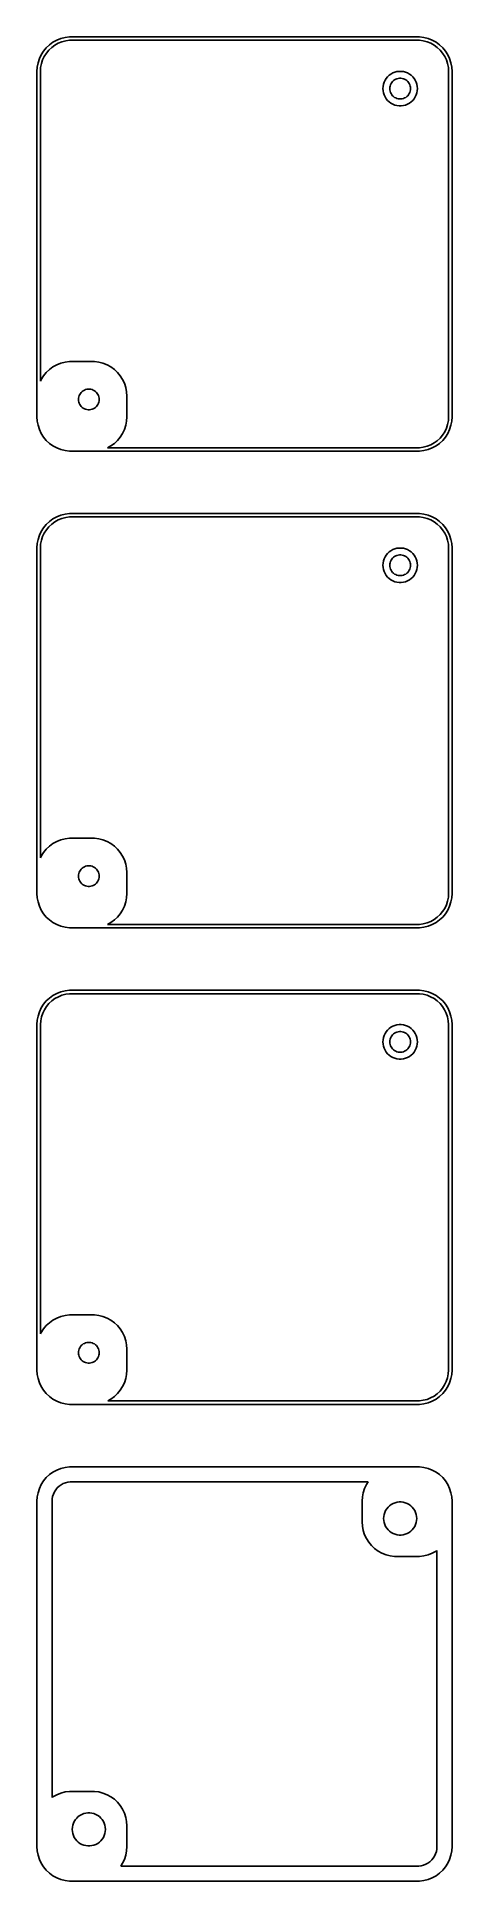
# Model space of a CAD drawing. Header units: metres. Extents: x -30 to 30, y 246 to 513.
import ezdxf

# ---------------------------------------------------------------- set-up
doc = ezdxf.new("R2010")
doc.units = ezdxf.units.M

msp = doc.modelspace()

# ---------------------------------------------------------------- linework, layer by layer
for p, q in [((-26.5451, 512.755), (-27.1289, 512.524)), ((-25.9369, 512.911), (-26.5451, 512.755)), ((-25.3139, 512.99), (-25.9369, 512.911)), ((25.3139, 512.99), (-25.3139, 512.99)), ((25.9369, 512.911), (25.3139, 512.99)), ((26.5451, 512.755), (25.9369, 512.911)), ((27.1289, 512.524), (26.5451, 512.755)), ((-29.3815, 510.409), (-29.6489, 509.841)), ((-29.0451, 510.939), (-29.3815, 510.409)), ((-29.184, 509.657), (-28.9434, 510.168)), ((-28.6448, 511.423), (-29.0451, 510.939)), ((-28.9434, 510.168), (-28.6406, 510.645)), ((-28.1871, 511.853), (-28.6448, 511.423)), ((-28.6406, 510.645), (-28.2803, 511.08)), ((-28.2803, 511.08), (-27.8684, 511.467)), ((-27.6791, 512.222), (-28.1871, 511.853)), ((-27.8684, 511.467), (-27.4112, 511.799)), ((-27.1289, 512.524), (-27.6791, 512.222)), ((-27.4112, 511.799), (-26.916, 512.072)), ((-26.916, 512.072), (-26.3906, 512.28)), ((-26.3906, 512.28), (-25.8432, 512.42)), ((-25.8432, 512.42), (-25.2825, 512.491)), ((-25.2825, 512.491), (25.2825, 512.491)), ((25.2825, 512.491), (25.8432, 512.42)), ((25.8432, 512.42), (26.3906, 512.28)), ((26.3906, 512.28), (26.916, 512.072)), ((26.916, 512.072), (27.4112, 511.799)), ((27.6791, 512.222), (27.1289, 512.524)), ((27.4112, 511.799), (27.8684, 511.467)), ((28.1871, 511.853), (27.6791, 512.222)), ((27.8684, 511.467), (28.2803, 511.08)), ((28.6448, 511.423), (28.1871, 511.853)), ((28.2803, 511.08), (28.6406, 510.645)), ((28.6406, 510.645), (28.9434, 510.168)), ((29.0451, 510.939), (28.6448, 511.423)), ((28.9434, 510.168), (29.184, 509.657)), ((29.3815, 510.409), (29.0451, 510.939)), ((29.6489, 509.841), (29.3815, 510.409)), ((-29.9606, 508.627), (-30, 508)), ((-30, 508), (-30, 458)), ((-29.8429, 509.243), (-29.9606, 508.627)), ((-29.6489, 509.841), (-29.8429, 509.243)), ((-29.5, 508), (-29.4645, 508.564)), ((-29.5, 463.157), (-29.5, 508)), ((-29.4645, 508.564), (-29.3586, 509.119)), ((-29.3586, 509.119), (-29.184, 509.657)), ((20.9064, 507.426), (20.6776, 507.211)), ((21.1604, 507.611), (20.9064, 507.426)), ((21.4355, 507.762), (21.1604, 507.611)), ((21.7274, 507.878), (21.4355, 507.762)), ((22.0315, 507.956), (21.7274, 507.878)), ((22.343, 507.995), (22.0315, 507.956)), ((22.657, 507.995), (22.343, 507.995)), ((22.9684, 507.956), (22.657, 507.995)), ((23.2725, 507.878), (22.9684, 507.956)), ((23.5644, 507.762), (23.2725, 507.878)), ((23.8396, 507.611), (23.5644, 507.762)), ((24.0936, 507.426), (23.8396, 507.611)), ((24.3224, 507.211), (24.0936, 507.426)), ((29.184, 509.657), (29.3586, 509.119)), ((29.3586, 509.119), (29.4645, 508.564)), ((29.4645, 508.564), (29.5, 508)), ((29.5, 508), (29.5, 458)), ((29.8429, 509.243), (29.6489, 509.841)), ((29.9606, 508.627), (29.8429, 509.243)), ((30, 508), (29.9606, 508.627)), ((30, 458), (30, 508)), ((20.0197, 505.813), (20, 505.5)), ((20, 505.5), (20.0197, 505.187)), ((20.0785, 506.122), (20.0197, 505.813)), ((20.0197, 505.187), (20.0785, 504.878)), ((20.1756, 506.42), (20.0785, 506.122)), ((20.0785, 504.878), (20.1756, 504.58)), ((20.3092, 506.704), (20.1756, 506.42)), ((20.4774, 506.969), (20.3092, 506.704)), ((20.6776, 507.211), (20.4774, 506.969)), ((21, 505.5), (21.0118, 505.688)), ((21.0118, 505.312), (21, 505.5)), ((21.0118, 505.688), (21.0471, 505.873)), ((21.0471, 505.127), (21.0118, 505.312)), ((21.0471, 505.873), (21.1053, 506.052)), ((21.1053, 504.948), (21.0471, 505.127)), ((21.1053, 506.052), (21.1855, 506.223)), ((21.1855, 504.777), (21.1053, 504.948)), ((21.1855, 506.223), (21.2865, 506.382)), ((21.2865, 504.618), (21.1855, 504.777)), ((21.2865, 506.382), (21.4065, 506.527)), ((21.4065, 504.473), (21.2865, 504.618)), ((21.4065, 506.527), (21.5439, 506.656)), ((21.5439, 506.656), (21.6963, 506.766)), ((21.6963, 506.766), (21.8613, 506.857)), ((21.8613, 506.857), (22.0365, 506.927)), ((22.0365, 506.927), (22.2189, 506.973)), ((22.2189, 506.973), (22.4058, 506.997)), ((22.4058, 506.997), (22.5942, 506.997)), ((22.5942, 506.997), (22.7811, 506.973)), ((22.7811, 506.973), (22.9635, 506.927)), ((22.9635, 506.927), (23.1387, 506.857)), ((23.1387, 506.857), (23.3037, 506.766)), ((23.3037, 506.766), (23.4561, 506.656)), ((23.4561, 506.656), (23.5934, 506.527)), ((23.5934, 506.527), (23.7135, 506.382)), ((23.7135, 504.618), (23.5934, 504.473)), ((23.7135, 506.382), (23.8145, 506.223)), ((23.8145, 504.777), (23.7135, 504.618)), ((23.8145, 506.223), (23.8947, 506.052)), ((23.8947, 504.948), (23.8145, 504.777)), ((23.8947, 506.052), (23.9529, 505.873)), ((23.9529, 505.127), (23.8947, 504.948)), ((23.9529, 505.873), (23.9882, 505.688)), ((23.9882, 505.312), (23.9529, 505.127)), ((23.9882, 505.688), (24, 505.5)), ((24, 505.5), (23.9882, 505.312)), ((24.5225, 506.969), (24.3224, 507.211)), ((24.6908, 506.704), (24.5225, 506.969)), ((24.8244, 506.42), (24.6908, 506.704)), ((24.9214, 506.122), (24.8244, 506.42)), ((24.8244, 504.58), (24.9214, 504.878)), ((24.9803, 505.813), (24.9214, 506.122)), ((24.9214, 504.878), (24.9803, 505.187)), ((25, 505.5), (24.9803, 505.813)), ((24.9803, 505.187), (25, 505.5)), ((20.1756, 504.58), (20.3092, 504.296)), ((20.3092, 504.296), (20.4774, 504.031)), ((20.4774, 504.031), (20.6776, 503.789)), ((20.6776, 503.789), (20.9064, 503.574)), ((20.9064, 503.574), (21.1604, 503.389)), ((21.1604, 503.389), (21.4355, 503.238)), ((21.5439, 504.344), (21.4065, 504.473)), ((21.4355, 503.238), (21.7274, 503.122)), ((21.6963, 504.234), (21.5439, 504.344)), ((21.8613, 504.143), (21.6963, 504.234)), ((21.7274, 503.122), (22.0315, 503.044)), ((22.0365, 504.073), (21.8613, 504.143)), ((22.0315, 503.044), (22.343, 503.005)), ((22.2189, 504.027), (22.0365, 504.073)), ((22.4058, 504.003), (22.2189, 504.027)), ((22.343, 503.005), (22.657, 503.005)), ((22.5942, 504.003), (22.4058, 504.003)), ((22.7811, 504.027), (22.5942, 504.003)), ((22.657, 503.005), (22.9684, 503.044)), ((22.9635, 504.073), (22.7811, 504.027)), ((23.1387, 504.143), (22.9635, 504.073)), ((22.9684, 503.044), (23.2725, 503.122)), ((23.3037, 504.234), (23.1387, 504.143)), ((23.2725, 503.122), (23.5644, 503.238)), ((23.4561, 504.344), (23.3037, 504.234)), ((23.5934, 504.473), (23.4561, 504.344)), ((23.5644, 503.238), (23.8396, 503.389)), ((23.8396, 503.389), (24.0936, 503.574)), ((24.0936, 503.574), (24.3224, 503.789)), ((24.3224, 503.789), (24.5225, 504.031)), ((24.5225, 504.031), (24.6908, 504.296)), ((24.6908, 504.296), (24.8244, 504.58)), ((-28.1871, 464.853), (-28.6448, 464.423)), ((-27.6791, 465.222), (-28.1871, 464.853)), ((-27.1289, 465.524), (-27.6791, 465.222)), ((-26.5451, 465.755), (-27.1289, 465.524)), ((-25.9369, 465.911), (-26.5451, 465.755)), ((-25.3139, 465.99), (-25.9369, 465.911)), ((-21.686, 465.99), (-25.3139, 465.99)), ((-21.0631, 465.911), (-21.686, 465.99)), ((-20.4549, 465.755), (-21.0631, 465.911)), ((-19.8711, 465.524), (-20.4549, 465.755)), ((-19.3209, 465.222), (-19.8711, 465.524)), ((-18.8129, 464.853), (-19.3209, 465.222)), ((-18.3551, 464.423), (-18.8129, 464.853)), ((-29.3815, 463.409), (-29.5, 463.157)), ((-29.0451, 463.939), (-29.3815, 463.409)), ((-28.6448, 464.423), (-29.0451, 463.939)), ((-23.1387, 461.857), (-22.9635, 461.927)), ((-22.9635, 461.927), (-22.7811, 461.973)), ((-22.7811, 461.973), (-22.5942, 461.997)), ((-22.5942, 461.997), (-22.4058, 461.997)), ((-22.4058, 461.997), (-22.2189, 461.973)), ((-22.2189, 461.973), (-22.0365, 461.927)), ((-22.0365, 461.927), (-21.8613, 461.857)), ((-17.9549, 463.939), (-18.3551, 464.423)), ((-17.6185, 463.409), (-17.9549, 463.939)), ((-17.3511, 462.841), (-17.6185, 463.409)), ((-17.1571, 462.243), (-17.3511, 462.841)), ((-17.0394, 461.627), (-17.1571, 462.243)), ((-24, 460.5), (-23.9882, 460.688)), ((-23.9882, 460.312), (-24, 460.5)), ((-23.9882, 460.688), (-23.9529, 460.873)), ((-23.9529, 460.127), (-23.9882, 460.312)), ((-23.9529, 460.873), (-23.8947, 461.052)), ((-23.8947, 459.948), (-23.9529, 460.127)), ((-23.8947, 461.052), (-23.8145, 461.223)), ((-23.8145, 459.777), (-23.8947, 459.948)), ((-23.8145, 461.223), (-23.7135, 461.382)), ((-23.7135, 459.618), (-23.8145, 459.777)), ((-23.7135, 461.382), (-23.5934, 461.527)), ((-23.5934, 459.473), (-23.7135, 459.618)), ((-23.5934, 461.527), (-23.4561, 461.656)), ((-23.4561, 459.344), (-23.5934, 459.473)), ((-23.4561, 461.656), (-23.3037, 461.766)), ((-23.3037, 459.234), (-23.4561, 459.344)), ((-23.3037, 461.766), (-23.1387, 461.857)), ((-23.1387, 459.143), (-23.3037, 459.234)), ((-21.8613, 461.857), (-21.6963, 461.766)), ((-21.6963, 459.234), (-21.8613, 459.143)), ((-21.6963, 461.766), (-21.5439, 461.656)), ((-21.5439, 459.344), (-21.6963, 459.234)), ((-21.5439, 461.656), (-21.4065, 461.527)), ((-21.4065, 459.473), (-21.5439, 459.344)), ((-21.4065, 461.527), (-21.2865, 461.382)), ((-21.2865, 459.618), (-21.4065, 459.473)), ((-21.2865, 461.382), (-21.1855, 461.223)), ((-21.1855, 459.777), (-21.2865, 459.618)), ((-21.1855, 461.223), (-21.1053, 461.052)), ((-21.1053, 459.948), (-21.1855, 459.777)), ((-21.1053, 461.052), (-21.0471, 460.873)), ((-21.0471, 460.127), (-21.1053, 459.948)), ((-21.0471, 460.873), (-21.0118, 460.688)), ((-21.0118, 460.312), (-21.0471, 460.127)), ((-21.0118, 460.688), (-21, 460.5)), ((-21, 460.5), (-21.0118, 460.312)), ((-17, 461), (-17.0394, 461.627)), ((-17, 458), (-17, 461)), ((-30, 458), (-29.9606, 457.373)), ((-29.9606, 457.373), (-29.8429, 456.757)), ((-29.8429, 456.757), (-29.6489, 456.159)), ((-22.9635, 459.073), (-23.1387, 459.143)), ((-22.7811, 459.027), (-22.9635, 459.073)), ((-22.5942, 459.003), (-22.7811, 459.027)), ((-22.4058, 459.003), (-22.5942, 459.003)), ((-22.2189, 459.027), (-22.4058, 459.003)), ((-22.0365, 459.073), (-22.2189, 459.027)), ((-21.8613, 459.143), (-22.0365, 459.073)), ((-17.3511, 456.159), (-17.1571, 456.757)), ((-17.1571, 456.757), (-17.0394, 457.373)), ((-17.0394, 457.373), (-17, 458)), ((29.3586, 456.881), (29.184, 456.343)), ((29.4645, 457.436), (29.3586, 456.881)), ((29.5, 458), (29.4645, 457.436)), ((29.6489, 456.159), (29.8429, 456.757)), ((29.8429, 456.757), (29.9606, 457.373)), ((29.9606, 457.373), (30, 458)), ((-29.6489, 456.159), (-29.3815, 455.591)), ((-29.3815, 455.591), (-29.0451, 455.061)), ((-29.0451, 455.061), (-28.6448, 454.577)), ((-28.6448, 454.577), (-28.1871, 454.147)), ((-28.1871, 454.147), (-27.6791, 453.778)), ((-19.3209, 453.778), (-18.8129, 454.147)), ((-18.8129, 454.147), (-18.3551, 454.577)), ((-18.3551, 454.577), (-17.9549, 455.061)), ((-17.9549, 455.061), (-17.6185, 455.591)), ((-17.6185, 455.591), (-17.3511, 456.159)), ((26.916, 453.928), (26.3906, 453.72)), ((27.4112, 454.201), (26.916, 453.928)), ((27.8684, 454.533), (27.4112, 454.201)), ((27.6791, 453.778), (28.1871, 454.147)), ((28.2803, 454.92), (27.8684, 454.533)), ((28.1871, 454.147), (28.6448, 454.577)), ((28.6406, 455.355), (28.2803, 454.92)), ((28.9434, 455.832), (28.6406, 455.355)), ((28.6448, 454.577), (29.0451, 455.061)), ((29.184, 456.343), (28.9434, 455.832)), ((29.0451, 455.061), (29.3815, 455.591)), ((29.3815, 455.591), (29.6489, 456.159)), ((-27.6791, 453.778), (-27.1289, 453.476)), ((-27.1289, 453.476), (-26.5451, 453.245)), ((-26.5451, 453.245), (-25.9369, 453.089)), ((-25.9369, 453.089), (-25.3139, 453.01)), ((-25.3139, 453.01), (25.3139, 453.01)), ((-19.811, 453.509), (-19.3209, 453.778)), ((25.2825, 453.509), (-19.811, 453.509)), ((25.8432, 453.58), (25.2825, 453.509)), ((25.3139, 453.01), (25.9369, 453.089)), ((26.3906, 453.72), (25.8432, 453.58)), ((25.9369, 453.089), (26.5451, 453.245)), ((26.5451, 453.245), (27.1289, 453.476)), ((27.1289, 453.476), (27.6791, 453.778)), ((-27.6791, 443.222), (-28.1871, 442.853)), ((-27.1289, 443.524), (-27.6791, 443.222)), ((-26.5451, 443.755), (-27.1289, 443.524)), ((-26.916, 443.072), (-26.3906, 443.28)), ((-25.9369, 443.911), (-26.5451, 443.755)), ((-26.3906, 443.28), (-25.8432, 443.42)), ((-25.3139, 443.99), (-25.9369, 443.911)), ((-25.8432, 443.42), (-25.2825, 443.491)), ((25.3139, 443.99), (-25.3139, 443.99)), ((-25.2825, 443.491), (25.2825, 443.491)), ((25.2825, 443.491), (25.8432, 443.42)), ((25.9369, 443.911), (25.3139, 443.99)), ((25.8432, 443.42), (26.3906, 443.28)), ((26.5451, 443.755), (25.9369, 443.911)), ((26.3906, 443.28), (26.916, 443.072)), ((27.1289, 443.524), (26.5451, 443.755)), ((27.6791, 443.222), (27.1289, 443.524)), ((28.1871, 442.853), (27.6791, 443.222)), ((-29.6489, 440.841), (-29.8429, 440.243)), ((-29.3815, 441.409), (-29.6489, 440.841)), ((-29.0451, 441.939), (-29.3815, 441.409)), ((-29.3586, 440.119), (-29.184, 440.657)), ((-29.184, 440.657), (-28.9434, 441.168)), ((-28.6448, 442.423), (-29.0451, 441.939)), ((-28.9434, 441.168), (-28.6406, 441.645)), ((-28.1871, 442.853), (-28.6448, 442.423)), ((-28.6406, 441.645), (-28.2803, 442.08)), ((-28.2803, 442.08), (-27.8684, 442.467)), ((-27.8684, 442.467), (-27.4112, 442.799)), ((-27.4112, 442.799), (-26.916, 443.072)), ((26.916, 443.072), (27.4112, 442.799)), ((27.4112, 442.799), (27.8684, 442.467)), ((27.8684, 442.467), (28.2803, 442.08)), ((28.6448, 442.423), (28.1871, 442.853)), ((28.2803, 442.08), (28.6406, 441.645)), ((28.6406, 441.645), (28.9434, 441.168)), ((29.0451, 441.939), (28.6448, 442.423)), ((28.9434, 441.168), (29.184, 440.657)), ((29.3815, 441.409), (29.0451, 441.939)), ((29.184, 440.657), (29.3586, 440.119)), ((29.6489, 440.841), (29.3815, 441.409)), ((29.8429, 440.243), (29.6489, 440.841)), ((-29.9606, 439.627), (-30, 439)), ((-30, 439), (-30, 389)), ((-29.8429, 440.243), (-29.9606, 439.627)), ((-29.5, 439), (-29.4645, 439.564)), ((-29.5, 394.157), (-29.5, 439)), ((-29.4645, 439.564), (-29.3586, 440.119)), ((20.4774, 437.969), (20.3092, 437.704)), ((20.6776, 438.211), (20.4774, 437.969)), ((20.9064, 438.426), (20.6776, 438.211)), ((21.1604, 438.611), (20.9064, 438.426)), ((21.4355, 438.762), (21.1604, 438.611)), ((21.7274, 438.878), (21.4355, 438.762)), ((21.6963, 437.766), (21.8613, 437.857)), ((22.0315, 438.956), (21.7274, 438.878)), ((21.8613, 437.857), (22.0365, 437.927)), ((22.343, 438.995), (22.0315, 438.956)), ((22.0365, 437.927), (22.2189, 437.973)), ((22.2189, 437.973), (22.4058, 437.997)), ((22.657, 438.995), (22.343, 438.995)), ((22.4058, 437.997), (22.5942, 437.997)), ((22.5942, 437.997), (22.7811, 437.973)), ((22.9684, 438.956), (22.657, 438.995)), ((22.7811, 437.973), (22.9635, 437.927)), ((22.9635, 437.927), (23.1387, 437.857)), ((23.2725, 438.878), (22.9684, 438.956)), ((23.1387, 437.857), (23.3037, 437.766)), ((23.5644, 438.762), (23.2725, 438.878)), ((23.8396, 438.611), (23.5644, 438.762)), ((24.0936, 438.426), (23.8396, 438.611)), ((24.3224, 438.211), (24.0936, 438.426)), ((24.5225, 437.969), (24.3224, 438.211)), ((24.6908, 437.704), (24.5225, 437.969)), ((29.3586, 440.119), (29.4645, 439.564)), ((29.4645, 439.564), (29.5, 439)), ((29.5, 439), (29.5, 389)), ((29.9606, 439.627), (29.8429, 440.243)), ((30, 439), (29.9606, 439.627)), ((30, 389), (30, 439)), ((20.0197, 436.813), (20, 436.5)), ((20, 436.5), (20.0197, 436.187)), ((20.0785, 437.122), (20.0197, 436.813)), ((20.0197, 436.187), (20.0785, 435.878)), ((20.1756, 437.42), (20.0785, 437.122)), ((20.0785, 435.878), (20.1756, 435.58)), ((20.3092, 437.704), (20.1756, 437.42)), ((20.1756, 435.58), (20.3092, 435.296)), ((20.3092, 435.296), (20.4774, 435.031)), ((21, 436.5), (21.0118, 436.688)), ((21.0118, 436.312), (21, 436.5)), ((21.0118, 436.688), (21.0471, 436.873)), ((21.0471, 436.127), (21.0118, 436.312)), ((21.0471, 436.873), (21.1053, 437.052)), ((21.1053, 435.948), (21.0471, 436.127)), ((21.1053, 437.052), (21.1855, 437.223)), ((21.1855, 435.777), (21.1053, 435.948)), ((21.1855, 437.223), (21.2865, 437.382)), ((21.2865, 435.618), (21.1855, 435.777)), ((21.2865, 437.382), (21.4065, 437.527)), ((21.4065, 435.473), (21.2865, 435.618)), ((21.4065, 437.527), (21.5439, 437.656)), ((21.5439, 435.344), (21.4065, 435.473)), ((21.5439, 437.656), (21.6963, 437.766)), ((21.6963, 435.234), (21.5439, 435.344)), ((21.8613, 435.143), (21.6963, 435.234)), ((23.3037, 435.234), (23.1387, 435.143)), ((23.3037, 437.766), (23.4561, 437.656)), ((23.4561, 435.344), (23.3037, 435.234)), ((23.4561, 437.656), (23.5934, 437.527)), ((23.5934, 435.473), (23.4561, 435.344)), ((23.5934, 437.527), (23.7135, 437.382)), ((23.7135, 435.618), (23.5934, 435.473)), ((23.7135, 437.382), (23.8145, 437.223)), ((23.8145, 435.777), (23.7135, 435.618)), ((23.8145, 437.223), (23.8947, 437.052)), ((23.8947, 435.948), (23.8145, 435.777)), ((23.8947, 437.052), (23.9529, 436.873)), ((23.9529, 436.127), (23.8947, 435.948)), ((23.9529, 436.873), (23.9882, 436.688)), ((23.9882, 436.312), (23.9529, 436.127)), ((23.9882, 436.688), (24, 436.5)), ((24, 436.5), (23.9882, 436.312)), ((24.5225, 435.031), (24.6908, 435.296)), ((24.8244, 437.42), (24.6908, 437.704)), ((24.6908, 435.296), (24.8244, 435.58)), ((24.9214, 437.122), (24.8244, 437.42)), ((24.8244, 435.58), (24.9214, 435.878)), ((24.9803, 436.813), (24.9214, 437.122)), ((24.9214, 435.878), (24.9803, 436.187)), ((25, 436.5), (24.9803, 436.813)), ((24.9803, 436.187), (25, 436.5)), ((20.4774, 435.031), (20.6776, 434.789)), ((20.6776, 434.789), (20.9064, 434.574)), ((20.9064, 434.574), (21.1604, 434.389)), ((21.1604, 434.389), (21.4355, 434.238)), ((21.4355, 434.238), (21.7274, 434.122)), ((21.7274, 434.122), (22.0315, 434.044)), ((22.0365, 435.073), (21.8613, 435.143)), ((22.0315, 434.044), (22.343, 434.005)), ((22.2189, 435.027), (22.0365, 435.073)), ((22.4058, 435.003), (22.2189, 435.027)), ((22.343, 434.005), (22.657, 434.005)), ((22.5942, 435.003), (22.4058, 435.003)), ((22.7811, 435.027), (22.5942, 435.003)), ((22.657, 434.005), (22.9684, 434.044)), ((22.9635, 435.073), (22.7811, 435.027)), ((23.1387, 435.143), (22.9635, 435.073)), ((22.9684, 434.044), (23.2725, 434.122)), ((23.2725, 434.122), (23.5644, 434.238)), ((23.5644, 434.238), (23.8396, 434.389)), ((23.8396, 434.389), (24.0936, 434.574)), ((24.0936, 434.574), (24.3224, 434.789)), ((24.3224, 434.789), (24.5225, 435.031)), ((-28.6448, 395.423), (-29.0451, 394.939)), ((-28.1871, 395.853), (-28.6448, 395.423)), ((-27.6791, 396.222), (-28.1871, 395.853)), ((-27.1289, 396.524), (-27.6791, 396.222)), ((-26.5451, 396.755), (-27.1289, 396.524)), ((-25.9369, 396.911), (-26.5451, 396.755)), ((-25.3139, 396.99), (-25.9369, 396.911)), ((-21.686, 396.99), (-25.3139, 396.99)), ((-21.0631, 396.911), (-21.686, 396.99)), ((-20.4549, 396.755), (-21.0631, 396.911)), ((-19.8711, 396.524), (-20.4549, 396.755)), ((-19.3209, 396.222), (-19.8711, 396.524)), ((-18.8129, 395.853), (-19.3209, 396.222)), ((-18.3551, 395.423), (-18.8129, 395.853)), ((-17.9549, 394.939), (-18.3551, 395.423)), ((-29.3815, 394.409), (-29.5, 394.157)), ((-29.0451, 394.939), (-29.3815, 394.409)), ((-23.7135, 392.382), (-23.5934, 392.527)), ((-23.5934, 392.527), (-23.4561, 392.656)), ((-23.4561, 392.656), (-23.3037, 392.766)), ((-23.3037, 392.766), (-23.1387, 392.857)), ((-23.1387, 392.857), (-22.9635, 392.927)), ((-22.9635, 392.927), (-22.7811, 392.973)), ((-22.7811, 392.973), (-22.5942, 392.997)), ((-22.5942, 392.997), (-22.4058, 392.997)), ((-22.4058, 392.997), (-22.2189, 392.973)), ((-22.2189, 392.973), (-22.0365, 392.927)), ((-22.0365, 392.927), (-21.8613, 392.857)), ((-21.8613, 392.857), (-21.6963, 392.766)), ((-21.6963, 392.766), (-21.5439, 392.656)), ((-21.5439, 392.656), (-21.4065, 392.527)), ((-21.4065, 392.527), (-21.2865, 392.382)), ((-17.6185, 394.409), (-17.9549, 394.939)), ((-17.3511, 393.841), (-17.6185, 394.409)), ((-17.1571, 393.243), (-17.3511, 393.841)), ((-17.0394, 392.627), (-17.1571, 393.243)), ((-17, 392), (-17.0394, 392.627)), ((-24, 391.5), (-23.9882, 391.688)), ((-23.9882, 391.312), (-24, 391.5)), ((-23.9882, 391.688), (-23.9529, 391.873)), ((-23.9529, 391.127), (-23.9882, 391.312)), ((-23.9529, 391.873), (-23.8947, 392.052)), ((-23.8947, 390.948), (-23.9529, 391.127)), ((-23.8947, 392.052), (-23.8145, 392.223)), ((-23.8145, 390.777), (-23.8947, 390.948)), ((-23.8145, 392.223), (-23.7135, 392.382)), ((-23.7135, 390.618), (-23.8145, 390.777)), ((-23.5934, 390.473), (-23.7135, 390.618)), ((-23.4561, 390.344), (-23.5934, 390.473)), ((-23.3037, 390.234), (-23.4561, 390.344)), ((-23.1387, 390.143), (-23.3037, 390.234)), ((-22.9635, 390.073), (-23.1387, 390.143)), ((-22.7811, 390.027), (-22.9635, 390.073)), ((-22.5942, 390.003), (-22.7811, 390.027)), ((-22.4058, 390.003), (-22.5942, 390.003)), ((-22.2189, 390.027), (-22.4058, 390.003)), ((-22.0365, 390.073), (-22.2189, 390.027)), ((-21.8613, 390.143), (-22.0365, 390.073)), ((-21.6963, 390.234), (-21.8613, 390.143)), ((-21.5439, 390.344), (-21.6963, 390.234)), ((-21.4065, 390.473), (-21.5439, 390.344)), ((-21.2865, 390.618), (-21.4065, 390.473)), ((-21.2865, 392.382), (-21.1855, 392.223)), ((-21.1855, 390.777), (-21.2865, 390.618)), ((-21.1855, 392.223), (-21.1053, 392.052)), ((-21.1053, 390.948), (-21.1855, 390.777)), ((-21.1053, 392.052), (-21.0471, 391.873)), ((-21.0471, 391.127), (-21.1053, 390.948)), ((-21.0471, 391.873), (-21.0118, 391.688)), ((-21.0118, 391.312), (-21.0471, 391.127)), ((-21.0118, 391.688), (-21, 391.5)), ((-21, 391.5), (-21.0118, 391.312)), ((-17, 389), (-17, 392)), ((-30, 389), (-29.9606, 388.373)), ((-29.9606, 388.373), (-29.8429, 387.757)), ((-29.8429, 387.757), (-29.6489, 387.159)), ((-29.6489, 387.159), (-29.3815, 386.591)), ((-17.6185, 386.591), (-17.3511, 387.159)), ((-17.3511, 387.159), (-17.1571, 387.757)), ((-17.1571, 387.757), (-17.0394, 388.373)), ((-17.0394, 388.373), (-17, 389)), ((29.184, 387.343), (28.9434, 386.832)), ((29.3586, 387.881), (29.184, 387.343)), ((29.4645, 388.436), (29.3586, 387.881)), ((29.3815, 386.591), (29.6489, 387.159)), ((29.5, 389), (29.4645, 388.436)), ((29.6489, 387.159), (29.8429, 387.757)), ((29.8429, 387.757), (29.9606, 388.373)), ((29.9606, 388.373), (30, 389)), ((-29.3815, 386.591), (-29.0451, 386.061)), ((-29.0451, 386.061), (-28.6448, 385.577)), ((-28.6448, 385.577), (-28.1871, 385.147)), ((-28.1871, 385.147), (-27.6791, 384.778)), ((-27.6791, 384.778), (-27.1289, 384.476)), ((-27.1289, 384.476), (-26.5451, 384.245)), ((-19.811, 384.509), (-19.3209, 384.778)), ((25.2825, 384.509), (-19.811, 384.509)), ((-19.3209, 384.778), (-18.8129, 385.147)), ((-18.8129, 385.147), (-18.3551, 385.577)), ((-18.3551, 385.577), (-17.9549, 386.061)), ((-17.9549, 386.061), (-17.6185, 386.591)), ((25.8432, 384.58), (25.2825, 384.509)), ((26.3906, 384.72), (25.8432, 384.58)), ((26.916, 384.928), (26.3906, 384.72)), ((26.5451, 384.245), (27.1289, 384.476)), ((27.4112, 385.201), (26.916, 384.928)), ((27.1289, 384.476), (27.6791, 384.778)), ((27.8684, 385.533), (27.4112, 385.201)), ((27.6791, 384.778), (28.1871, 385.147)), ((28.2803, 385.92), (27.8684, 385.533)), ((28.1871, 385.147), (28.6448, 385.577)), ((28.6406, 386.355), (28.2803, 385.92)), ((28.9434, 386.832), (28.6406, 386.355)), ((28.6448, 385.577), (29.0451, 386.061)), ((29.0451, 386.061), (29.3815, 386.591)), ((-26.5451, 384.245), (-25.9369, 384.089)), ((-25.9369, 384.089), (-25.3139, 384.01)), ((-25.3139, 384.01), (25.3139, 384.01)), ((25.3139, 384.01), (25.9369, 384.089)), ((25.9369, 384.089), (26.5451, 384.245)), ((-28.1871, 373.853), (-28.6448, 373.423)), ((-27.6791, 374.222), (-28.1871, 373.853)), ((-27.8483, 373.443), (-27.3944, 373.773)), ((-27.1289, 374.524), (-27.6791, 374.222)), ((-27.3944, 373.773), (-26.9026, 374.043)), ((-26.5451, 374.755), (-27.1289, 374.524)), ((-26.9026, 374.043), (-26.3808, 374.25)), ((-25.9369, 374.911), (-26.5451, 374.755)), ((-26.3808, 374.25), (-25.8373, 374.389)), ((-25.3139, 374.99), (-25.9369, 374.911)), ((-25.8373, 374.389), (-25.2806, 374.46)), ((25.3139, 374.99), (-25.3139, 374.99)), ((-25.2806, 374.46), (25.2806, 374.46)), ((25.2806, 374.46), (25.8373, 374.389)), ((25.9369, 374.911), (25.3139, 374.99)), ((25.8373, 374.389), (26.3808, 374.25)), ((26.5451, 374.755), (25.9369, 374.911)), ((26.3808, 374.25), (26.9026, 374.043)), ((27.1289, 374.524), (26.5451, 374.755)), ((26.9026, 374.043), (27.3944, 373.773)), ((27.6791, 374.222), (27.1289, 374.524)), ((27.3944, 373.773), (27.8483, 373.443)), ((28.1871, 373.853), (27.6791, 374.222)), ((28.6448, 373.423), (28.1871, 373.853)), ((-29.8429, 371.243), (-29.9606, 370.627)), ((-29.6489, 371.841), (-29.8429, 371.243)), ((-29.3815, 372.409), (-29.6489, 371.841)), ((-29.4333, 370.56), (-29.3282, 371.111)), ((-29.0451, 372.939), (-29.3815, 372.409)), ((-29.3282, 371.111), (-29.1547, 371.645)), ((-29.1547, 371.645), (-28.9158, 372.153)), ((-28.6448, 373.423), (-29.0451, 372.939)), ((-28.9158, 372.153), (-28.6151, 372.627)), ((-28.6151, 372.627), (-28.2574, 373.059)), ((-28.2574, 373.059), (-27.8483, 373.443)), ((27.8483, 373.443), (28.2574, 373.059)), ((28.2574, 373.059), (28.6151, 372.627)), ((28.6151, 372.627), (28.9158, 372.153)), ((29.0451, 372.939), (28.6448, 373.423)), ((28.9158, 372.153), (29.1547, 371.645)), ((29.3815, 372.409), (29.0451, 372.939)), ((29.1547, 371.645), (29.3282, 371.111)), ((29.3282, 371.111), (29.4333, 370.56)), ((29.6489, 371.841), (29.3815, 372.409)), ((29.8429, 371.243), (29.6489, 371.841)), ((29.9606, 370.627), (29.8429, 371.243)), ((-29.9606, 370.627), (-30, 370)), ((-30, 370), (-30, 320)), ((-29.4685, 370), (-29.4333, 370.56)), ((-29.4685, 325.224), (-29.4685, 370)), ((20.3092, 368.704), (20.1756, 368.42)), ((20.4774, 368.969), (20.3092, 368.704)), ((20.6776, 369.211), (20.4774, 368.969)), ((20.9064, 369.426), (20.6776, 369.211)), ((21.1604, 369.611), (20.9064, 369.426)), ((21.4355, 369.762), (21.1604, 369.611)), ((21.2865, 368.382), (21.4065, 368.527)), ((21.4065, 368.527), (21.5439, 368.656)), ((21.7274, 369.878), (21.4355, 369.762)), ((21.5439, 368.656), (21.6963, 368.766)), ((21.6963, 368.766), (21.8613, 368.857)), ((22.0315, 369.956), (21.7274, 369.878)), ((21.8613, 368.857), (22.0365, 368.927)), ((22.343, 369.995), (22.0315, 369.956)), ((22.0365, 368.927), (22.2189, 368.973)), ((22.2189, 368.973), (22.4058, 368.997)), ((22.657, 369.995), (22.343, 369.995)), ((22.4058, 368.997), (22.5942, 368.997)), ((22.5942, 368.997), (22.7811, 368.973)), ((22.9684, 369.956), (22.657, 369.995)), ((22.7811, 368.973), (22.9635, 368.927)), ((22.9635, 368.927), (23.1387, 368.857)), ((23.2725, 369.878), (22.9684, 369.956)), ((23.1387, 368.857), (23.3037, 368.766)), ((23.5644, 369.762), (23.2725, 369.878)), ((23.3037, 368.766), (23.4561, 368.656)), ((23.4561, 368.656), (23.5934, 368.527)), ((23.8396, 369.611), (23.5644, 369.762)), ((23.5934, 368.527), (23.7135, 368.382)), ((24.0936, 369.426), (23.8396, 369.611)), ((24.3224, 369.211), (24.0936, 369.426)), ((24.5225, 368.969), (24.3224, 369.211)), ((24.6908, 368.704), (24.5225, 368.969)), ((24.8244, 368.42), (24.6908, 368.704)), ((29.4333, 370.56), (29.4685, 370)), ((29.4685, 370), (29.4685, 320)), ((30, 370), (29.9606, 370.627)), ((30, 320), (30, 370)), ((20.0197, 367.813), (20, 367.5)), ((20, 367.5), (20.0197, 367.187)), ((20.0785, 368.122), (20.0197, 367.813)), ((20.0197, 367.187), (20.0785, 366.878)), ((20.1756, 368.42), (20.0785, 368.122)), ((20.0785, 366.878), (20.1756, 366.58)), ((20.1756, 366.58), (20.3092, 366.296)), ((20.3092, 366.296), (20.4774, 366.031)), ((20.4774, 366.031), (20.6776, 365.789)), ((20.6776, 365.789), (20.9064, 365.574)), ((21, 367.5), (21.0118, 367.688)), ((21.0118, 367.312), (21, 367.5)), ((21.0118, 367.688), (21.0471, 367.873)), ((21.0471, 367.127), (21.0118, 367.312)), ((21.0471, 367.873), (21.1053, 368.052)), ((21.1053, 366.948), (21.0471, 367.127)), ((21.1053, 368.052), (21.1855, 368.223)), ((21.1855, 366.777), (21.1053, 366.948)), ((21.1855, 368.223), (21.2865, 368.382)), ((21.2865, 366.618), (21.1855, 366.777)), ((21.4065, 366.473), (21.2865, 366.618)), ((21.5439, 366.344), (21.4065, 366.473)), ((21.6963, 366.234), (21.5439, 366.344)), ((21.8613, 366.143), (21.6963, 366.234)), ((22.0365, 366.073), (21.8613, 366.143)), ((22.2189, 366.027), (22.0365, 366.073)), ((22.4058, 366.003), (22.2189, 366.027)), ((22.5942, 366.003), (22.4058, 366.003)), ((22.7811, 366.027), (22.5942, 366.003)), ((22.9635, 366.073), (22.7811, 366.027)), ((23.1387, 366.143), (22.9635, 366.073)), ((23.3037, 366.234), (23.1387, 366.143)), ((23.4561, 366.344), (23.3037, 366.234)), ((23.5934, 366.473), (23.4561, 366.344)), ((23.7135, 366.618), (23.5934, 366.473)), ((23.7135, 368.382), (23.8145, 368.223)), ((23.8145, 366.777), (23.7135, 366.618)), ((23.8145, 368.223), (23.8947, 368.052)), ((23.8947, 366.948), (23.8145, 366.777)), ((23.8947, 368.052), (23.9529, 367.873)), ((23.9529, 367.127), (23.8947, 366.948)), ((23.9529, 367.873), (23.9882, 367.688)), ((23.9882, 367.312), (23.9529, 367.127)), ((23.9882, 367.688), (24, 367.5)), ((24, 367.5), (23.9882, 367.312)), ((24.0936, 365.574), (24.3224, 365.789)), ((24.3224, 365.789), (24.5225, 366.031)), ((24.5225, 366.031), (24.6908, 366.296)), ((24.6908, 366.296), (24.8244, 366.58)), ((24.9214, 368.122), (24.8244, 368.42)), ((24.8244, 366.58), (24.9214, 366.878)), ((24.9803, 367.813), (24.9214, 368.122)), ((24.9214, 366.878), (24.9803, 367.187)), ((25, 367.5), (24.9803, 367.813)), ((24.9803, 367.187), (25, 367.5)), ((20.9064, 365.574), (21.1604, 365.389)), ((21.1604, 365.389), (21.4355, 365.238)), ((21.4355, 365.238), (21.7274, 365.122)), ((21.7274, 365.122), (22.0315, 365.044)), ((22.0315, 365.044), (22.343, 365.005)), ((22.343, 365.005), (22.657, 365.005)), ((22.657, 365.005), (22.9684, 365.044)), ((22.9684, 365.044), (23.2725, 365.122)), ((23.2725, 365.122), (23.5644, 365.238)), ((23.5644, 365.238), (23.8396, 365.389)), ((23.8396, 365.389), (24.0936, 365.574)), ((-29.0451, 325.939), (-29.3815, 325.409)), ((-28.6448, 326.423), (-29.0451, 325.939)), ((-28.1871, 326.853), (-28.6448, 326.423)), ((-27.6791, 327.222), (-28.1871, 326.853)), ((-27.1289, 327.524), (-27.6791, 327.222)), ((-26.5451, 327.755), (-27.1289, 327.524)), ((-25.9369, 327.911), (-26.5451, 327.755)), ((-25.3139, 327.99), (-25.9369, 327.911)), ((-21.686, 327.99), (-25.3139, 327.99)), ((-21.0631, 327.911), (-21.686, 327.99)), ((-20.4549, 327.755), (-21.0631, 327.911)), ((-19.8711, 327.524), (-20.4549, 327.755)), ((-19.3209, 327.222), (-19.8711, 327.524)), ((-18.8129, 326.853), (-19.3209, 327.222)), ((-18.3551, 326.423), (-18.8129, 326.853)), ((-17.9549, 325.939), (-18.3551, 326.423)), ((-17.6185, 325.409), (-17.9549, 325.939)), ((-29.3815, 325.409), (-29.4685, 325.224)), ((-23.9529, 322.873), (-23.8947, 323.052)), ((-23.8947, 323.052), (-23.8145, 323.223)), ((-23.8145, 323.223), (-23.7135, 323.382)), ((-23.7135, 323.382), (-23.5934, 323.527)), ((-23.5934, 323.527), (-23.4561, 323.656)), ((-23.4561, 323.656), (-23.3037, 323.766)), ((-23.3037, 323.766), (-23.1387, 323.857)), ((-23.1387, 323.857), (-22.9635, 323.927)), ((-22.9635, 323.927), (-22.7811, 323.973)), ((-22.7811, 323.973), (-22.5942, 323.997)), ((-22.5942, 323.997), (-22.4058, 323.997)), ((-22.4058, 323.997), (-22.2189, 323.973)), ((-22.2189, 323.973), (-22.0365, 323.927)), ((-22.0365, 323.927), (-21.8613, 323.857)), ((-21.8613, 323.857), (-21.6963, 323.766)), ((-21.6963, 323.766), (-21.5439, 323.656)), ((-21.5439, 323.656), (-21.4065, 323.527)), ((-21.4065, 323.527), (-21.2865, 323.382)), ((-21.2865, 323.382), (-21.1855, 323.223)), ((-21.1855, 323.223), (-21.1053, 323.052)), ((-21.1053, 323.052), (-21.0471, 322.873)), ((-17.3511, 324.841), (-17.6185, 325.409)), ((-17.1571, 324.243), (-17.3511, 324.841)), ((-17.0394, 323.627), (-17.1571, 324.243)), ((-17, 323), (-17.0394, 323.627)), ((-24, 322.5), (-23.9882, 322.688)), ((-23.9882, 322.312), (-24, 322.5)), ((-23.9882, 322.688), (-23.9529, 322.873)), ((-23.9529, 322.127), (-23.9882, 322.312)), ((-23.8947, 321.948), (-23.9529, 322.127)), ((-23.8145, 321.777), (-23.8947, 321.948)), ((-23.7135, 321.618), (-23.8145, 321.777)), ((-23.5934, 321.473), (-23.7135, 321.618)), ((-23.4561, 321.344), (-23.5934, 321.473)), ((-23.3037, 321.234), (-23.4561, 321.344)), ((-23.1387, 321.143), (-23.3037, 321.234)), ((-22.9635, 321.073), (-23.1387, 321.143)), ((-22.7811, 321.027), (-22.9635, 321.073)), ((-22.5942, 321.003), (-22.7811, 321.027)), ((-22.4058, 321.003), (-22.5942, 321.003)), ((-22.2189, 321.027), (-22.4058, 321.003)), ((-22.0365, 321.073), (-22.2189, 321.027)), ((-21.8613, 321.143), (-22.0365, 321.073)), ((-21.6963, 321.234), (-21.8613, 321.143)), ((-21.5439, 321.344), (-21.6963, 321.234)), ((-21.4065, 321.473), (-21.5439, 321.344)), ((-21.2865, 321.618), (-21.4065, 321.473)), ((-21.1855, 321.777), (-21.2865, 321.618)), ((-21.1053, 321.948), (-21.1855, 321.777)), ((-21.0471, 322.127), (-21.1053, 321.948)), ((-21.0471, 322.873), (-21.0118, 322.688)), ((-21.0118, 322.312), (-21.0471, 322.127)), ((-21.0118, 322.688), (-21, 322.5)), ((-21, 322.5), (-21.0118, 322.312)), ((-17, 320), (-17, 323)), ((-30, 320), (-29.9606, 319.373)), ((-29.9606, 319.373), (-29.8429, 318.757)), ((-29.8429, 318.757), (-29.6489, 318.159)), ((-29.6489, 318.159), (-29.3815, 317.591)), ((-17.6185, 317.591), (-17.3511, 318.159)), ((-17.3511, 318.159), (-17.1571, 318.757)), ((-17.1571, 318.757), (-17.0394, 319.373)), ((-17.0394, 319.373), (-17, 320)), ((28.9158, 317.847), (28.6151, 317.373)), ((29.1547, 318.355), (28.9158, 317.847)), ((29.3282, 318.889), (29.1547, 318.355)), ((29.4333, 319.44), (29.3282, 318.889)), ((29.3815, 317.591), (29.6489, 318.159)), ((29.4685, 320), (29.4333, 319.44)), ((29.6489, 318.159), (29.8429, 318.757)), ((29.8429, 318.757), (29.9606, 319.373)), ((29.9606, 319.373), (30, 320)), ((-29.3815, 317.591), (-29.0451, 317.061)), ((-29.0451, 317.061), (-28.6448, 316.577)), ((-28.6448, 316.577), (-28.1871, 316.147)), ((-28.1871, 316.147), (-27.6791, 315.778)), ((-27.6791, 315.778), (-27.1289, 315.476)), ((-27.1289, 315.476), (-26.5451, 315.245)), ((-26.5451, 315.245), (-25.9369, 315.089)), ((-25.9369, 315.089), (-25.3139, 315.01)), ((-19.7539, 315.54), (-19.3209, 315.778)), ((25.2806, 315.54), (-19.7539, 315.54)), ((-19.3209, 315.778), (-18.8129, 316.147)), ((-18.8129, 316.147), (-18.3551, 316.577)), ((-18.3551, 316.577), (-17.9549, 317.061)), ((-17.9549, 317.061), (-17.6185, 317.591)), ((25.8373, 315.611), (25.2806, 315.54)), ((25.3139, 315.01), (25.9369, 315.089)), ((26.3808, 315.75), (25.8373, 315.611)), ((25.9369, 315.089), (26.5451, 315.245)), ((26.9026, 315.957), (26.3808, 315.75)), ((26.5451, 315.245), (27.1289, 315.476)), ((27.3944, 316.227), (26.9026, 315.957)), ((27.1289, 315.476), (27.6791, 315.778)), ((27.8483, 316.557), (27.3944, 316.227)), ((27.6791, 315.778), (28.1871, 316.147)), ((28.2574, 316.941), (27.8483, 316.557)), ((28.1871, 316.147), (28.6448, 316.577)), ((28.6151, 317.373), (28.2574, 316.941)), ((28.6448, 316.577), (29.0451, 317.061)), ((29.0451, 317.061), (29.3815, 317.591)), ((-25.3139, 315.01), (25.3139, 315.01)), ((-28.6448, 304.423), (-29.0451, 303.939)), ((-28.1871, 304.853), (-28.6448, 304.423)), ((-27.6791, 305.222), (-28.1871, 304.853)), ((-27.1289, 305.524), (-27.6791, 305.222)), ((-26.5451, 305.755), (-27.1289, 305.524)), ((-25.9369, 305.911), (-26.5451, 305.755)), ((-25.3139, 305.99), (-25.9369, 305.911)), ((25.3139, 305.99), (-25.3139, 305.99)), ((25.9369, 305.911), (25.3139, 305.99)), ((26.5451, 305.755), (25.9369, 305.911)), ((27.1289, 305.524), (26.5451, 305.755)), ((27.6791, 305.222), (27.1289, 305.524)), ((28.1871, 304.853), (27.6791, 305.222)), ((28.6448, 304.423), (28.1871, 304.853)), ((29.0451, 303.939), (28.6448, 304.423)), ((-29.8429, 302.243), (-29.9606, 301.627)), ((-29.6489, 302.841), (-29.8429, 302.243)), ((-29.3815, 303.409), (-29.6489, 302.841)), ((-29.0451, 303.939), (-29.3815, 303.409)), ((-27.8011, 301.354), (-27.7347, 301.702)), ((-27.7347, 301.702), (-27.6251, 302.039)), ((-27.6251, 302.039), (-27.4742, 302.36)), ((-27.4742, 302.36), (-27.2842, 302.66)), ((-27.2842, 302.66), (-27.0582, 302.933)), ((-27.0582, 302.933), (-26.7997, 303.175)), ((-26.7997, 303.175), (-26.5128, 303.384)), ((-26.5128, 303.384), (-26.2021, 303.555)), ((-26.2021, 303.555), (-25.8725, 303.685)), ((-25.8725, 303.685), (-25.5291, 303.773)), ((-25.5291, 303.773), (-25.1773, 303.818)), ((-25.1773, 303.818), (17.8781, 303.818)), ((17.1571, 302.243), (17.0394, 301.627)), ((17.3511, 302.841), (17.1571, 302.243)), ((17.6185, 303.409), (17.3511, 302.841)), ((17.8781, 303.818), (17.6185, 303.409)), ((29.3815, 303.409), (29.0451, 303.939)), ((29.6489, 302.841), (29.3815, 303.409)), ((29.8429, 302.243), (29.6489, 302.841)), ((29.9606, 301.627), (29.8429, 302.243)), ((-29.9606, 301.627), (-30, 301)), ((-30, 301), (-30, 251)), ((-27.8234, 301), (-27.8011, 301.354)), ((-27.8234, 258.117), (-27.8234, 301)), ((17.0394, 301.627), (17, 301)), ((17, 301), (17, 298)), ((20.1189, 298.801), (20.1754, 299.097)), ((20.1754, 299.097), (20.2685, 299.383)), ((20.2685, 299.383), (20.3969, 299.656)), ((20.3969, 299.656), (20.5583, 299.911)), ((20.5583, 299.911), (20.7505, 300.143)), ((20.7505, 300.143), (20.9702, 300.349)), ((20.9702, 300.349), (21.214, 300.526)), ((21.214, 300.526), (21.4781, 300.672)), ((21.4781, 300.672), (21.7583, 300.783)), ((21.7583, 300.783), (22.0503, 300.857)), ((22.0503, 300.857), (22.3493, 300.895)), ((22.3493, 300.895), (22.6507, 300.895)), ((22.6507, 300.895), (22.9497, 300.857)), ((22.9497, 300.857), (23.2416, 300.783)), ((23.2416, 300.783), (23.5219, 300.672)), ((23.5219, 300.672), (23.786, 300.526)), ((23.786, 300.526), (24.0298, 300.349)), ((24.0298, 300.349), (24.2495, 300.143)), ((24.2495, 300.143), (24.4416, 299.911)), ((24.4416, 299.911), (24.6031, 299.656)), ((24.6031, 299.656), (24.7315, 299.383)), ((24.7315, 299.383), (24.8246, 299.097)), ((24.8246, 299.097), (24.8811, 298.801)), ((30, 301), (29.9606, 301.627)), ((30, 251), (30, 301)), ((17, 298), (17.0394, 297.373)), ((17.0394, 297.373), (17.1571, 296.757)), ((17.1571, 296.757), (17.3511, 296.159)), ((20.1, 298.5), (20.1189, 298.801)), ((20.1189, 298.199), (20.1, 298.5)), ((20.1754, 297.903), (20.1189, 298.199)), ((20.2685, 297.617), (20.1754, 297.903)), ((20.3969, 297.344), (20.2685, 297.617)), ((20.5583, 297.089), (20.3969, 297.344)), ((20.7505, 296.857), (20.5583, 297.089)), ((20.9702, 296.651), (20.7505, 296.857)), ((21.214, 296.474), (20.9702, 296.651)), ((21.4781, 296.328), (21.214, 296.474)), ((23.786, 296.474), (23.5219, 296.328)), ((24.0298, 296.651), (23.786, 296.474)), ((24.2495, 296.857), (24.0298, 296.651)), ((24.4416, 297.089), (24.2495, 296.857)), ((24.6031, 297.344), (24.4416, 297.089)), ((24.7315, 297.617), (24.6031, 297.344)), ((24.8246, 297.903), (24.7315, 297.617)), ((24.8811, 298.199), (24.8246, 297.903)), ((24.8811, 298.801), (24.9, 298.5)), ((24.9, 298.5), (24.8811, 298.199)), ((17.3511, 296.159), (17.6185, 295.591)), ((17.6185, 295.591), (17.9549, 295.061)), ((17.9549, 295.061), (18.3551, 294.577)), ((18.3551, 294.577), (18.8129, 294.147)), ((18.8129, 294.147), (19.3209, 293.778)), ((19.3209, 293.778), (19.8711, 293.476)), ((21.7583, 296.217), (21.4781, 296.328)), ((22.0503, 296.143), (21.7583, 296.217)), ((22.3493, 296.105), (22.0503, 296.143)), ((22.6507, 296.105), (22.3493, 296.105)), ((22.9497, 296.143), (22.6507, 296.105)), ((23.2416, 296.217), (22.9497, 296.143)), ((23.5219, 296.328), (23.2416, 296.217)), ((27.1289, 293.476), (27.6791, 293.778)), ((27.6791, 293.778), (27.8234, 293.883)), ((27.8234, 293.883), (27.8234, 251)), ((19.8711, 293.476), (20.4549, 293.245)), ((20.4549, 293.245), (21.0631, 293.089)), ((21.0631, 293.089), (21.686, 293.01)), ((21.686, 293.01), (25.3139, 293.01)), ((25.3139, 293.01), (25.9369, 293.089)), ((25.9369, 293.089), (26.5451, 293.245)), ((26.5451, 293.245), (27.1289, 293.476)), ((-25.3139, 258.99), (-25.9369, 258.911)), ((-21.686, 258.99), (-25.3139, 258.99)), ((-21.0631, 258.911), (-21.686, 258.99)), ((-27.6791, 258.222), (-27.8234, 258.117)), ((-27.1289, 258.524), (-27.6791, 258.222)), ((-26.5451, 258.755), (-27.1289, 258.524)), ((-25.9369, 258.911), (-26.5451, 258.755)), ((-20.4549, 258.755), (-21.0631, 258.911)), ((-19.8711, 258.524), (-20.4549, 258.755)), ((-19.3209, 258.222), (-19.8711, 258.524)), ((-18.8129, 257.853), (-19.3209, 258.222)), ((-18.3551, 257.423), (-18.8129, 257.853)), ((-17.9549, 256.939), (-18.3551, 257.423)), ((-17.6185, 256.409), (-17.9549, 256.939)), ((-17.3511, 255.841), (-17.6185, 256.409)), ((-24.9, 253.5), (-24.8811, 253.801)), ((-24.8811, 253.801), (-24.8246, 254.097)), ((-24.8246, 254.097), (-24.7315, 254.383)), ((-24.7315, 254.383), (-24.6031, 254.656)), ((-24.6031, 254.656), (-24.4416, 254.911)), ((-24.4416, 254.911), (-24.2495, 255.143)), ((-24.2495, 255.143), (-24.0298, 255.349)), ((-24.0298, 255.349), (-23.786, 255.526)), ((-23.786, 255.526), (-23.5219, 255.672)), ((-23.5219, 255.672), (-23.2416, 255.783)), ((-23.2416, 255.783), (-22.9497, 255.857)), ((-22.9497, 255.857), (-22.6507, 255.895)), ((-22.6507, 255.895), (-22.3493, 255.895)), ((-22.3493, 255.895), (-22.0503, 255.857)), ((-22.0503, 255.857), (-21.7583, 255.783)), ((-21.7583, 255.783), (-21.4781, 255.672)), ((-21.4781, 255.672), (-21.214, 255.526)), ((-21.214, 255.526), (-20.9702, 255.349)), ((-20.9702, 255.349), (-20.7505, 255.143)), ((-20.7505, 255.143), (-20.5583, 254.911)), ((-20.5583, 254.911), (-20.3969, 254.656)), ((-20.3969, 254.656), (-20.2685, 254.383)), ((-20.2685, 254.383), (-20.1754, 254.097)), ((-20.1754, 254.097), (-20.1189, 253.801)), ((-20.1189, 253.801), (-20.1, 253.5)), ((-17.1571, 255.243), (-17.3511, 255.841)), ((-17.0394, 254.627), (-17.1571, 255.243)), ((-17, 254), (-17.0394, 254.627)), ((-17, 251), (-17, 254)), ((-30, 251), (-29.9606, 250.373)), ((-24.8811, 253.199), (-24.9, 253.5)), ((-24.8246, 252.903), (-24.8811, 253.199)), ((-24.7315, 252.617), (-24.8246, 252.903)), ((-24.6031, 252.344), (-24.7315, 252.617)), ((-24.4416, 252.089), (-24.6031, 252.344)), ((-24.2495, 251.857), (-24.4416, 252.089)), ((-24.0298, 251.651), (-24.2495, 251.857)), ((-23.786, 251.474), (-24.0298, 251.651)), ((-23.5219, 251.328), (-23.786, 251.474)), ((-23.2416, 251.217), (-23.5219, 251.328)), ((-22.9497, 251.143), (-23.2416, 251.217)), ((-22.6507, 251.105), (-22.9497, 251.143)), ((-22.3493, 251.105), (-22.6507, 251.105)), ((-22.0503, 251.143), (-22.3493, 251.105)), ((-21.7583, 251.217), (-22.0503, 251.143)), ((-21.4781, 251.328), (-21.7583, 251.217)), ((-21.214, 251.474), (-21.4781, 251.328)), ((-20.9702, 251.651), (-21.214, 251.474)), ((-20.7505, 251.857), (-20.9702, 251.651)), ((-20.5583, 252.089), (-20.7505, 251.857)), ((-20.3969, 252.344), (-20.5583, 252.089)), ((-20.2685, 252.617), (-20.3969, 252.344)), ((-20.1754, 252.903), (-20.2685, 252.617)), ((-20.1189, 253.199), (-20.1754, 252.903)), ((-20.1, 253.5), (-20.1189, 253.199)), ((-17.0394, 250.373), (-17, 251)), ((27.8234, 251), (27.8011, 250.646)), ((29.9606, 250.373), (30, 251)), ((-29.9606, 250.373), (-29.8429, 249.757)), ((-29.8429, 249.757), (-29.6489, 249.159)), ((-29.6489, 249.159), (-29.3815, 248.591)), ((-29.3815, 248.591), (-29.0451, 248.061)), ((-17.8781, 248.182), (-17.6185, 248.591)), ((-17.6185, 248.591), (-17.3511, 249.159)), ((-17.3511, 249.159), (-17.1571, 249.757)), ((-17.1571, 249.757), (-17.0394, 250.373)), ((25.8725, 248.315), (25.5291, 248.227)), ((26.2021, 248.445), (25.8725, 248.315)), ((26.5128, 248.616), (26.2021, 248.445)), ((26.7997, 248.825), (26.5128, 248.616)), ((27.0582, 249.067), (26.7997, 248.825)), ((27.2842, 249.34), (27.0582, 249.067)), ((27.4742, 249.64), (27.2842, 249.34)), ((27.6251, 249.961), (27.4742, 249.64)), ((27.7347, 250.298), (27.6251, 249.961)), ((27.8011, 250.646), (27.7347, 250.298)), ((29.0451, 248.061), (29.3815, 248.591)), ((29.3815, 248.591), (29.6489, 249.159)), ((29.6489, 249.159), (29.8429, 249.757)), ((29.8429, 249.757), (29.9606, 250.373)), ((-29.0451, 248.061), (-28.6448, 247.577)), ((-28.6448, 247.577), (-28.1871, 247.147)), ((-28.1871, 247.147), (-27.6791, 246.778)), ((-27.6791, 246.778), (-27.1289, 246.476)), ((-27.1289, 246.476), (-26.5451, 246.245)), ((-26.5451, 246.245), (-25.9369, 246.089)), ((-25.9369, 246.089), (-25.3139, 246.01)), ((-25.3139, 246.01), (25.3139, 246.01)), ((25.1773, 248.182), (-17.8781, 248.182)), ((25.5291, 248.227), (25.1773, 248.182)), ((25.3139, 246.01), (25.9369, 246.089)), ((25.9369, 246.089), (26.5451, 246.245)), ((26.5451, 246.245), (27.1289, 246.476)), ((27.1289, 246.476), (27.6791, 246.778)), ((27.6791, 246.778), (28.1871, 247.147)), ((28.1871, 247.147), (28.6448, 247.577)), ((28.6448, 247.577), (29.0451, 248.061))]:
    msp.add_line(p, q)

doc.saveas('drawing.dxf')
